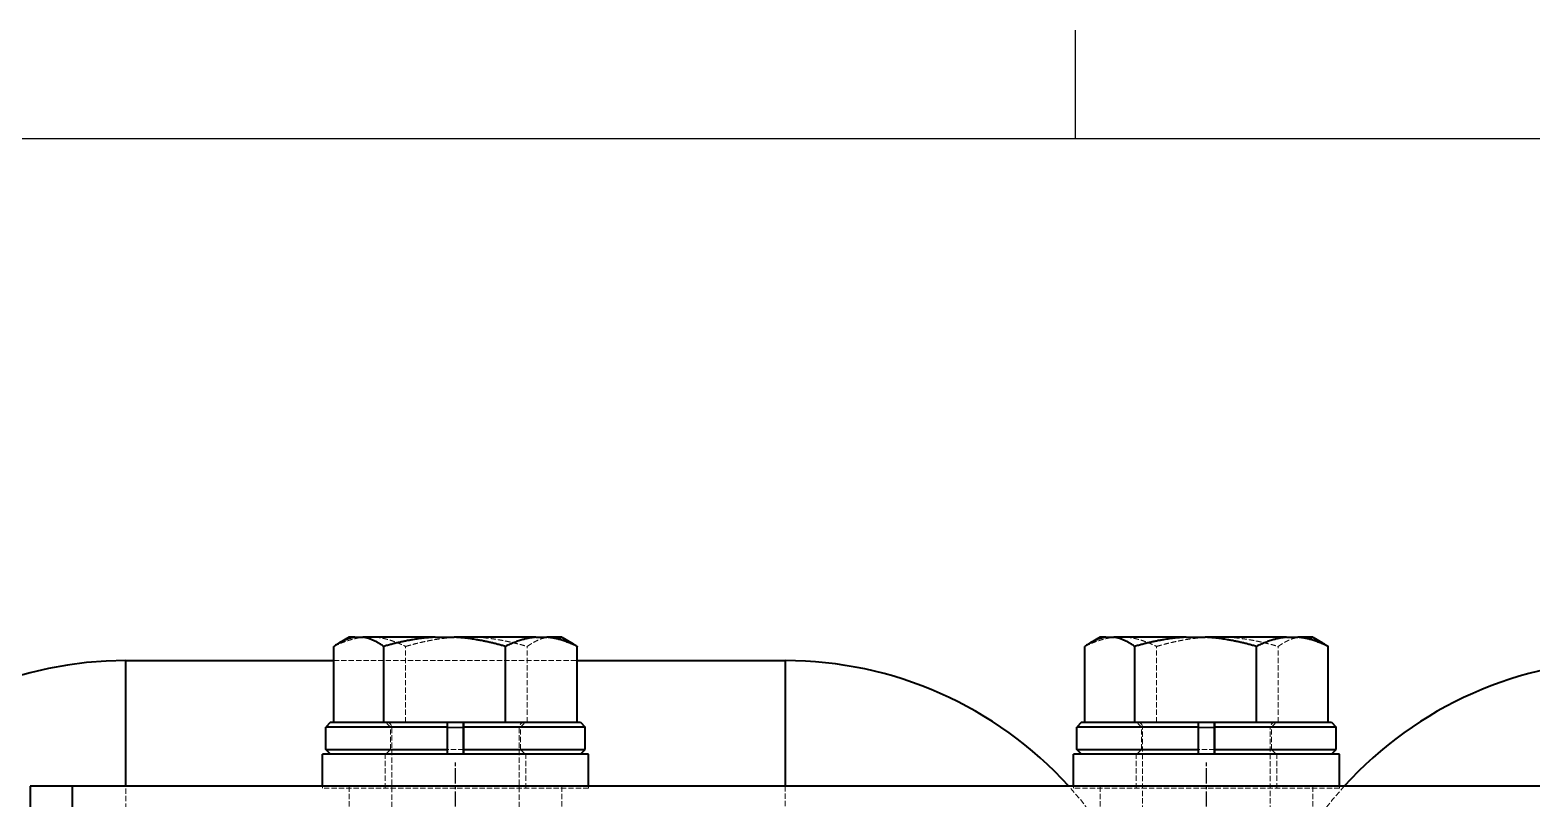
# Model space of a CAD drawing. Header units: millimetres. Extents: x 0 to 630, y 0 to 446.
# Drawn here: x 160.8 to 231.4, y 399.5 to 435.6 of the extents above; entities that cross this region are included whole.
import ezdxf

# ---------------------------------------------------------------- set-up
doc = ezdxf.new("R2010")
doc.units = ezdxf.units.MM
doc.header["$LTSCALE"] = 1.5
doc.linetypes.add('CHAIN', pattern=[0.7087, 0.4724, -0.0591, 0.1181, -0.0591])
doc.linetypes.add('DASHED', pattern=[0.2067, 0.1654, -0.0413])
doc.layers.get('0').update_dxf_attribs({"color": 3, "lineweight": 25, "true_color": 0x00ff00})
for name, color, linetype, lineweight, true_color in [('가려진 것(ISO)', 2, 'DASHED', 18, 0xffff00), ('가려진 좁은 것(ISO)', 2, 'DASHED', 18, 0xffff00), ('가시적인 것(ISO)', 3, 'Continuous', 40, 0x00ff00), ('가시적인 좁은 것(ISO)', 3, 'Continuous', 35, 0x00ff00), ('중심선(ISO)', 1, 'Continuous', 25, 0xff0000)]:
    doc.layers.add(name, color=color, linetype=linetype, lineweight=lineweight, true_color=true_color)
doc.layers.add('경계(ISO)', color=7, linetype='Continuous', lineweight=25)

# ---------------------------------------------------------------- blocks, each defined once
blk = doc.blocks.new('경계 Default Border')
at = {"layer": '경계(ISO)'}
blk.add_line((140, 287), (140, 290.4), dxfattribs=at)
at = {"layer": '경계(ISO)', "flags": 128}
blk.add_lwpolyline([(10, 10), (10, 287), (410, 287), (410, 10), (10, 10)], dxfattribs=at)

msp = doc.modelspace()

# ---------------------------------------------------------------- linework, layer by layer
at = {"layer": '가려진 것(ISO)', "color": 1, "true_color": 0xff0000}
for p, q in [((175.13, 405.97), (186.569, 405.97)), ((165.349, 397.97), (165.349, 400.07)), ((196.349, 400.07), (196.349, 397.97))]:
    msp.add_line(p, q, dxfattribs=at)
at = {"layer": '가려진 것(ISO)'}
for p, q in [((178.503, 403.07), (178.503, 406.637)), ((184.222, 403.07), (184.222, 406.637)), ((213.803, 403.07), (213.803, 406.637)), ((219.522, 403.07), (219.522, 406.637)), ((177.799, 402.845), (177.574, 403.07)), ((177.799, 401.795), (177.799, 402.845)), ((177.849, 346.87), (177.849, 402.82)), ((180.476, 402.845), (180.476, 401.795)), ((180.478, 402.845), (181.226, 402.845)), ((181.226, 402.845), (181.228, 402.845)), ((183.849, 346.87), (183.849, 402.82)), ((183.899, 402.845), (184.124, 403.07)), ((183.899, 401.795), (183.899, 402.845)), ((213.099, 402.845), (212.874, 403.07)), ((213.099, 401.795), (213.099, 402.845)), ((213.149, 360.27), (213.149, 402.82)), ((215.776, 402.845), (215.776, 401.795)), ((215.778, 402.845), (216.526, 402.845)), ((216.526, 402.845), (216.528, 402.845)), ((219.149, 360.27), (219.149, 402.82)), ((219.199, 402.845), (219.424, 403.07)), ((219.199, 401.795), (219.199, 402.845)), ((177.799, 401.795), (177.574, 401.57)), ((181.226, 401.795), (180.478, 401.795)), ((181.228, 401.795), (181.226, 401.795)), ((183.899, 401.795), (184.124, 401.57)), ((213.099, 401.795), (212.874, 401.57)), ((216.526, 401.795), (215.778, 401.795)), ((216.528, 401.795), (216.526, 401.795)), ((219.199, 401.795), (219.424, 401.57)), ((177.549, 399.97), (177.549, 401.57)), ((184.149, 399.97), (184.149, 401.57)), ((212.849, 399.97), (212.849, 401.57)), ((219.449, 399.97), (219.449, 401.57)), ((174.599, 399.97), (174.599, 400.07)), ((187.099, 399.97), (174.599, 399.97)), ((187.099, 399.97), (187.099, 400.07)), ((209.899, 399.97), (209.899, 400.07)), ((222.399, 399.97), (209.899, 399.97)), ((222.399, 399.97), (222.399, 400.07))]:
    msp.add_line(p, q, dxfattribs=at)
at = {"layer": '가려진 것(ISO)', "color": 5, "true_color": 0x0000ff}
for p, q in [((175.849, 398.07), (175.849, 400.07)), ((185.849, 398.07), (185.849, 400.07)), ((211.149, 398.07), (211.149, 400.07)), ((221.149, 398.07), (221.149, 400.07))]:
    msp.add_line(p, q, dxfattribs=at)
at = {"layer": '가려진 것(ISO)'}
for centre, start, end in [((177.599, 402.82), 0, 90), ((184.099, 402.82), 90, 180), ((212.899, 402.82), 0, 90), ((219.399, 402.82), 90, 180)]:
    msp.add_arc(centre, 0.25, start, end, dxfattribs=at)
at = {"layer": '가려진 것(ISO)', "color": 1, "true_color": 0xff0000}
for centre, start, end in [((196.349, 387.97), 0, 42.23881), ((235.949, 387.97), 137.76119, 180)]:
    msp.add_arc(centre, 18, start, end, dxfattribs=at)
at = {"layer": '가려진 것(ISO)'}
for points, weights in [([(175.13, 406.637), (175.89, 407.011), (176.552, 407.07)], [1, 1.02644189401, 1]), ([(177.081, 407.07), (177.742, 407.011), (178.503, 406.637)], [1, 1.02644189401, 1]), ([(178.503, 406.637), (179.792, 407.011), (180.914, 407.07)], [1, 1.02644189401, 1]), ([(181.811, 407.07), (182.932, 407.011), (184.222, 406.637)], [1, 1.02644189401, 1]), ([(184.222, 406.637), (184.751, 407.011), (185.211, 407.07)], [1, 1.02644189401, 1]), ([(185.579, 407.07), (185.926, 407.026), (186.304, 406.807)], [1, 1.01978130777, 1.00996563304]), ([(210.43, 406.637), (211.19, 407.011), (211.852, 407.07)], [1, 1.02644189401, 1]), ([(212.381, 407.07), (213.042, 407.011), (213.803, 406.637)], [1, 1.02644189401, 1]), ([(213.803, 406.637), (215.092, 407.011), (216.214, 407.07)], [1, 1.02644189401, 1]), ([(217.111, 407.07), (218.232, 407.011), (219.522, 406.637)], [1, 1.02644189401, 1]), ([(219.522, 406.637), (220.051, 407.011), (220.511, 407.07)], [1, 1.02644189401, 1]), ([(220.879, 407.07), (221.226, 407.026), (221.604, 406.807)], [1, 1.01978130777, 1.00996563304]), ([(180.476, 403.07), (180.476, 402.953), (180.476, 402.845)], [1, 1.00064237701, 1]), ([(215.776, 403.07), (215.776, 402.953), (215.776, 402.845)], [1, 1.00064237701, 1]), ([(180.476, 401.795), (180.476, 401.686), (180.476, 401.57)], [1, 1.00064237711, 1]), ([(215.776, 401.795), (215.776, 401.686), (215.776, 401.57)], [1, 1.00064237711, 1])]:
    msp.add_rational_spline(points, weights, degree=2, dxfattribs=at)
at = {"layer": '가려진 좁은 것(ISO)'}
for p, q in [((180.478, 402.82), (177.849, 402.82)), ((183.849, 402.82), (181.226, 402.82)), ((215.778, 402.82), (213.149, 402.82)), ((219.149, 402.82), (216.526, 402.82))]:
    msp.add_line(p, q, dxfattribs=at)
at = {"layer": '가시적인 것(ISO)'}
for p, q in [((175.849, 407.07), (175.395, 406.807)), ((176.119, 407.07), (175.849, 407.07)), ((176.119, 407.07), (176.487, 407.07)), ((179.888, 407.07), (176.487, 407.07)), ((179.888, 407.07), (180.784, 407.07)), ((184.618, 407.07), (180.784, 407.07)), ((184.618, 407.07), (185.147, 407.07)), ((185.849, 407.07), (185.147, 407.07)), ((185.849, 407.07), (186.304, 406.807)), ((211.149, 407.07), (210.695, 406.807)), ((211.419, 407.07), (211.149, 407.07)), ((211.419, 407.07), (211.787, 407.07)), ((215.188, 407.07), (211.787, 407.07)), ((215.188, 407.07), (216.084, 407.07)), ((219.918, 407.07), (216.084, 407.07)), ((219.918, 407.07), (220.447, 407.07)), ((221.149, 407.07), (220.447, 407.07)), ((221.149, 407.07), (221.604, 406.807)), ((175.13, 403.07), (175.13, 406.637)), ((177.476, 403.07), (177.476, 406.637)), ((183.196, 403.07), (183.196, 406.637)), ((186.569, 403.07), (186.569, 406.637)), ((210.43, 403.07), (210.43, 406.637)), ((212.776, 403.07), (212.776, 406.637)), ((218.496, 403.07), (218.496, 406.637)), ((221.869, 403.07), (221.869, 406.637)), ((174.974, 403.07), (174.749, 402.845)), ((180.478, 402.845), (174.749, 402.845)), ((174.749, 401.795), (174.749, 402.845)), ((174.974, 403.07), (180.478, 403.07)), ((180.478, 403.07), (181.227, 403.07)), ((180.478, 402.845), (180.478, 403.07)), ((180.478, 401.795), (180.478, 402.845)), ((181.226, 401.795), (181.226, 402.845)), ((181.227, 403.07), (181.228, 403.07)), ((181.228, 403.07), (181.228, 402.845)), ((181.228, 403.07), (186.724, 403.07)), ((181.228, 402.845), (181.228, 401.795)), ((186.949, 402.845), (181.228, 402.845)), ((186.724, 403.07), (186.949, 402.845)), ((186.949, 401.795), (186.949, 402.845)), ((210.274, 403.07), (210.049, 402.845)), ((215.778, 402.845), (210.049, 402.845)), ((210.049, 401.795), (210.049, 402.845)), ((210.274, 403.07), (215.778, 403.07)), ((215.778, 403.07), (216.527, 403.07)), ((215.778, 402.845), (215.778, 403.07)), ((215.778, 401.795), (215.778, 402.845)), ((216.526, 401.795), (216.526, 402.845)), ((216.527, 403.07), (216.528, 403.07)), ((216.528, 403.07), (216.528, 402.845)), ((216.528, 403.07), (222.024, 403.07)), ((216.528, 402.845), (216.528, 401.795)), ((222.249, 402.845), (216.528, 402.845)), ((222.024, 403.07), (222.249, 402.845)), ((222.249, 401.795), (222.249, 402.845)), ((174.749, 401.795), (180.478, 401.795)), ((174.974, 401.57), (174.749, 401.795)), ((180.478, 401.57), (180.478, 401.795)), ((181.228, 401.795), (181.228, 401.57)), ((181.228, 401.795), (186.949, 401.795)), ((186.724, 401.57), (186.949, 401.795)), ((210.049, 401.795), (215.778, 401.795)), ((210.274, 401.57), (210.049, 401.795)), ((215.778, 401.57), (215.778, 401.795)), ((216.528, 401.795), (216.528, 401.57)), ((216.528, 401.795), (222.249, 401.795)), ((222.024, 401.57), (222.249, 401.795)), ((187.099, 401.57), (174.599, 401.57)), ((174.599, 400.07), (174.599, 401.57)), ((187.099, 400.07), (187.099, 401.57)), ((222.399, 401.57), (209.899, 401.57)), ((209.899, 400.07), (209.899, 401.57)), ((222.399, 400.07), (222.399, 401.57))]:
    msp.add_line(p, q, dxfattribs=at)
at = {"layer": '가시적인 것(ISO)', "color": 1, "true_color": 0xff0000}
for p, q in [((165.349, 405.97), (175.13, 405.97)), ((165.349, 400.07), (165.349, 405.97)), ((186.569, 405.97), (196.349, 405.97)), ((196.349, 405.97), (196.349, 400.07))]:
    msp.add_line(p, q, dxfattribs=at)
at = {"layer": '가시적인 것(ISO)', "color": 5, "true_color": 0x0000ff}
for p, q in [((162.849, 400.07), (160.849, 400.07)), ((160.849, 400.07), (160.849, 398.07)), ((162.849, 398.07), (162.849, 400.07)), ((269.449, 400.07), (162.849, 400.07))]:
    msp.add_line(p, q, dxfattribs=at)
at = {"layer": '가시적인 것(ISO)', "color": 1, "true_color": 0xff0000}
for centre, start, end in [((165.349, 387.97), 90, 180), ((196.349, 387.97), 42.23881, 90), ((235.949, 387.97), 90, 137.76119)]:
    msp.add_arc(centre, 18, start, end, dxfattribs=at)
at = {"layer": '가시적인 것(ISO)'}
for points, weights in [([(176.119, 407.07), (175.659, 407.011), (175.13, 406.637)], [1, 1.02644189401, 1]), ([(177.476, 406.637), (176.947, 407.011), (176.487, 407.07)], [1, 1.02644189401, 1]), ([(179.888, 407.07), (178.766, 407.011), (177.476, 406.637)], [1, 1.02644189401, 1]), ([(183.196, 406.637), (181.906, 407.011), (180.784, 407.07)], [1, 1.02644189401, 1]), ([(184.618, 407.07), (183.956, 407.011), (183.196, 406.637)], [1, 1.02644189401, 1]), ([(186.569, 406.637), (185.808, 407.011), (185.147, 407.07)], [1, 1.02644189401, 1]), ([(186.304, 406.807), (186.433, 406.733), (186.569, 406.637)], [1.00996563304, 1.00666058623, 1]), ([(211.419, 407.07), (210.959, 407.011), (210.43, 406.637)], [1, 1.02644189401, 1]), ([(212.776, 406.637), (212.247, 407.011), (211.787, 407.07)], [1, 1.02644189401, 1]), ([(215.188, 407.07), (214.066, 407.011), (212.776, 406.637)], [1, 1.02644189401, 1]), ([(218.496, 406.637), (217.206, 407.011), (216.084, 407.07)], [1, 1.02644189401, 1]), ([(219.918, 407.07), (219.256, 407.011), (218.496, 406.637)], [1, 1.02644189401, 1]), ([(221.869, 406.637), (221.108, 407.011), (220.447, 407.07)], [1, 1.02644189401, 1]), ([(221.604, 406.807), (221.733, 406.733), (221.869, 406.637)], [1.00996563304, 1.00666058623, 1]), ([(181.226, 402.845), (181.226, 402.953), (181.226, 403.07)], [1, 1.00064237701, 1]), ([(216.526, 402.845), (216.526, 402.953), (216.526, 403.07)], [1, 1.00064237701, 1]), ([(181.226, 401.57), (181.226, 401.686), (181.226, 401.795)], [1, 1.00064237711, 1]), ([(216.526, 401.57), (216.526, 401.686), (216.526, 401.795)], [1, 1.00064237711, 1])]:
    msp.add_rational_spline(points, weights, degree=2, dxfattribs=at)
at = {"layer": '가시적인 좁은 것(ISO)'}
for p, q in [((181.226, 402.82), (180.478, 402.82)), ((216.526, 402.82), (215.778, 402.82))]:
    msp.add_line(p, q, dxfattribs=at)
at = {"layer": '중심선(ISO)', "linetype": 'CHAIN'}
for p, q in [((180.849, 396.945), (180.849, 401.195)), ((216.149, 396.945), (216.149, 401.195))]:
    msp.add_line(p, q, dxfattribs=at)

# ---------------------------------------------------------------- block references
at = {"xscale": 1.5, "yscale": 1.5, "zscale": 1.5}
msp.add_blockref('경계 Default Border', (0, 0), dxfattribs=at)

doc.saveas('drawing.dxf')
